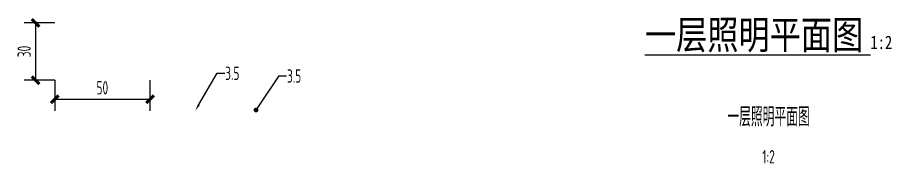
# Model space of a CAD drawing. Extents: x -337 to 273738, y -225 to 2088994.
# Drawn here: x 44447 to 44905.6, y 267102.3 to 267178.7 of the extents above; entities that cross this region are included whole.
import ezdxf
from ezdxf import colors
from ezdxf.entities.mleader import LeaderData, LeaderLine
from ezdxf.math import Vec2, Vec3

# ---------------------------------------------------------------- set-up
doc = ezdxf.new("R2010")
doc.units = 0
doc.header["$LTSCALE"] = 1000
doc.layers.get('0').update_dxf_attribs({"linetype": 'CONTINUOUS'})
doc.layers.get('Defpoints').update_dxf_attribs({"linetype": 'CONTINUOUS'})
doc.layers.add('E-REQU-DIMS', color=30, linetype='CONTINUOUS')
doc.layers.add('E-SHET-PROF', color=1, linetype='CONTINUOUS')
doc.styles.add('TH-STYLE2', font='', dxfattribs={"width": 0.8})
doc.styles.add('TH-STYLE3', font='tssdeng.shx', dxfattribs={"width": 0.65, "bigfont": 'tssdchn.shx'})
doc.styles.get('TH-STYLE2').set_extended_font_data('STXihei')
doc.dimstyles.new('E-DIMA2', dxfattribs={"dimscale": 2, "dimtxt": 3.5, "dimasz": 2, "dimexe": 3, "dimexo": 0, "dimgap": 1.25, "dimtad": 1, "dimdec": 1, "dimrnd": 1, "dimdsep": 46, "dimtxsty": 'TH-STYLE3', "dimblk1": 'ARCHTICK', "dimblk2": 'ARCHTICK', "dimsah": 1, "dimcen": 0, "dimclrt": 6, "dimadec": 0, "dimazin": 0, "dimtfac": 1, "dimtdec": 1, "dimtix": 1, "dimtmove": 2, "dimatfit": 3, "dimldrblk": 'ARCHTICK', "dimfxl": 3, "dimtolj": 1, "dimarcsym": 0})

# ---------------------------------------------------------------- blocks, each defined once
blk = doc.blocks.new('_ArchTick')
at = {"color": 0, "linetype": 'ByBlock', "const_width": 0.4}
blk.add_lwpolyline([(-0.5, -0.5), (0.5, 0.5)], dxfattribs=at)
blk = doc.blocks.new('*D518')
at = {"layer": 'Defpoints', "color": 0, "transparency": 16777216}
for p in [(44466.49, 267145.95), (44516.5, 267145.95), (44516.5, 267135.95)]:
    blk.add_point(p, dxfattribs=at)
at = {"layer": 'E-REQU-DIMS', "color": 0, "lineweight": -2, "transparency": 16777216}
for p, q in [((44466.49, 267145.95), (44466.49, 267129.95)), ((44516.5, 267145.95), (44516.5, 267129.95)), ((44466.49, 267135.95), (44516.5, 267135.95))]:
    blk.add_line(p, q, dxfattribs=at)
at = {"layer": 'E-REQU-DIMS', "color": 0, "lineweight": -2, "transparency": 16777216, "xscale": 4, "yscale": 4, "zscale": 4, "rotation": 180}
blk.add_blockref('_ArchTick', (44466.49, 267135.95), dxfattribs=at)
at = {"layer": 'E-REQU-DIMS', "color": 0, "lineweight": -2, "transparency": 16777216, "xscale": 4, "yscale": 4, "zscale": 4}
blk.add_blockref('_ArchTick', (44516.5, 267135.95), dxfattribs=at)
at = {"layer": 'E-REQU-DIMS', "color": 6, "transparency": 16777216, "insert": (44491.49, 267141.95), "char_height": 7, "attachment_point": 5, "style": 'TH-STYLE3'}
blk.add_mtext('\\A1;50', dxfattribs=at)
blk = doc.blocks.new('*D519')
at = {"layer": 'Defpoints', "color": 0, "transparency": 16777216}
for p in [(44466.49, 267175.95), (44456.49, 267145.95), (44466.49, 267145.95)]:
    blk.add_point(p, dxfattribs=at)
at = {"layer": 'E-REQU-DIMS', "color": 0, "lineweight": -2, "transparency": 16777216}
for p, q in [((44466.49, 267175.95), (44450.49, 267175.95)), ((44456.49, 267175.95), (44456.49, 267145.95)), ((44466.49, 267145.95), (44450.49, 267145.95))]:
    blk.add_line(p, q, dxfattribs=at)
at = {"layer": 'E-REQU-DIMS', "color": 0, "lineweight": -2, "transparency": 16777216, "xscale": 4, "yscale": 4, "zscale": 4}
for p, rotation in [((44456.49, 267175.95), 90), ((44456.49, 267145.95), 270)]:
    blk.add_blockref('_ArchTick', p, dxfattribs=dict(at, rotation=rotation))
at = {"layer": 'E-REQU-DIMS', "color": 6, "transparency": 16777216, "insert": (44450.49, 267160.95), "char_height": 7, "attachment_point": 5, "rotation": 90, "style": 'TH-STYLE3'}
blk.add_mtext('\\A1;30', dxfattribs=at)
blk = doc.blocks.new('_Dot')
at = {"color": 0, "linetype": 'ByBlock', "lineweight": -2}
blk.add_line((-0.5, 0), (-1, 0), dxfattribs=at)
at = {"color": 0, "linetype": 'ByBlock', "const_width": 0.5}
blk.add_lwpolyline([(-0.25, 0, 1), (0.25, 0, 1)], format="xyb", close=True, dxfattribs=at)
blk = doc.blocks.new('标注图名图签索引')
at = {"layer": 'E-SHET-PROF', "attachment_point": 5}
for s, insert, char_height, style in [('{\\H1.071x;\\L一层照明平面图\\H0.4667x;\\l 1:2}', (29822.28, -23313.36), 14, 'TH-STYLE2'), ('一层照明平面图', (29822.28, -23355.51), 10, 'TH-STYLE3'), ('1:2', (29822.28, -23376.35), 7, 'TH-STYLE3')]:
    blk.add_mtext(s, dxfattribs=dict(at, insert=insert, char_height=char_height, style=style))
at = {"layer": 'E-REQU-DIMS'}
dim = blk.add_linear_dim(base=(29437.68, -23336.24), p1=(29447.68, -23306.24), p2=(29447.68, -23336.24), angle=270, dimstyle='E-DIMA2', dxfattribs=at)
dim.commit()
dim.dimension.update_dxf_attribs({"geometry": '*D519', "text_midpoint": (29431.68, -23321.24), "insert": (-15018.81, -290482.19)})
dim = blk.add_linear_dim(base=(29497.69, -23346.24), p1=(29447.68, -23336.24), p2=(29497.69, -23336.24), dimstyle='E-DIMA2', dxfattribs=at)
dim.commit()
dim.dimension.update_dxf_attribs({"geometry": '*D518', "text_midpoint": (29472.68, -23340.24), "insert": (-15018.81, -290482.19)})
ml = blk.add_multileader_mtext('Standard', dxfattribs=at)
ml.set_content('3.5', color=6, style='TH-STYLE3')
ml.set_leader_properties()
ml.build(insert=Vec2(0, 0))
ml.multileader.update_dxf_attribs({"dogleg_length": 2, "arrow_head_size": 3.6, "scale": 2})
ctx = ml.context
ctx.base_point, ctx.scale, ctx.char_height, ctx.arrow_head_size, ctx.landing_gap_size, ctx.plane_origin = Vec3(29536.97, -23332.62), 2, 7, 3.6, 0.18, Vec3(29521.54, -23352.16)
notes = []
notes.append((ctx, [(0, (1, 1, 0), (29532.97, -23332.62), (1, 0), 4, [(0, [(29521.54, -23352.16)], 0, [])])]))
ctx.mtext.insert, ctx.mtext.flow_direction = Vec3(29537.15, -23329.12), 5
ml = blk.add_multileader_mtext('Standard', dxfattribs=at)
ml.set_content('3.5', color=6, style='TH-STYLE3')
ml.set_leader_properties()
ml.set_arrow_properties(name='DOT')
ml.build(insert=Vec2(0, 0))
ml.multileader.update_dxf_attribs({"dogleg_length": 2, "arrow_head_size": 2.5, "scale": 2})
ctx = ml.context
ctx.base_point, ctx.scale, ctx.char_height, ctx.arrow_head_size, ctx.landing_gap_size, ctx.plane_origin = Vec3(29569.4, -23334.04), 2, 7, 2.5, 0.18, Vec3(29553.33, -23351.86)
notes.append((ctx, [(0, (1, 1, 0), (29565.4, -23334.04), (1, 0), 4, [(0, [(29553.33, -23351.86)], 0, [])])]))
ctx.mtext.insert, ctx.mtext.flow_direction = Vec3(29569.58, -23330.54), 5
for ctx, leaders in notes:
    for number, flags, end, landing, length, lines in leaders:
        leader = LeaderData()
        leader.index, (leader.has_last_leader_line, leader.has_dogleg_vector, leader.attachment_direction) = number, flags
        leader.last_leader_point, leader.dogleg_vector, leader.dogleg_length = Vec3(end), Vec3(landing), length
        for number, points, colour, breaks in lines:
            line = LeaderLine()
            line.index, line.vertices, line.color, line.breaks = number, Vec3.list(points), colors.encode_raw_color(colour), breaks
            leader.lines.append(line)
        ctx.leaders.append(leader)

msp = doc.modelspace()

# ---------------------------------------------------------------- block references
msp.add_blockref('标注图名图签索引', (15018.81, 290482.19))

doc.saveas('drawing.dxf')
